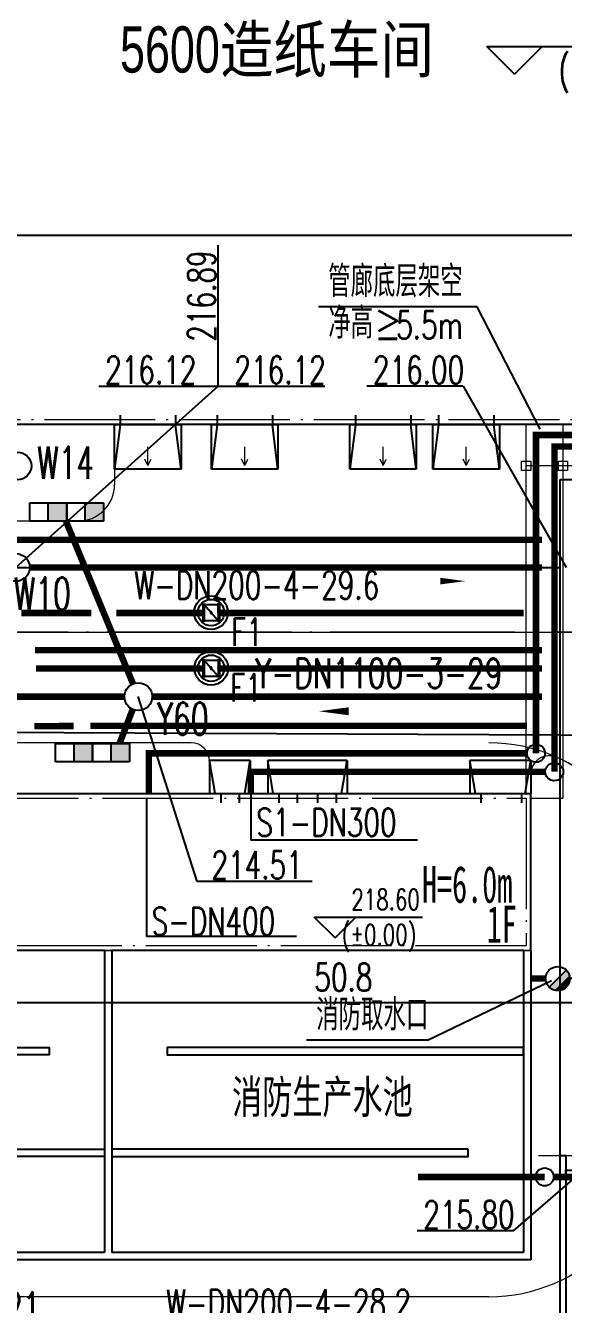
# Model space of a CAD drawing. Header units: metres. Extents: x 497246 to 997717, y 2998582 to 5998198.
# Drawn here: x 497654.3 to 497683.5, y 2999029.9 to 2999099.2 of the extents above; entities that cross this region are included whole.
import ezdxf
from ezdxf.enums import TextEntityAlignment as Align

# ---------------------------------------------------------------- set-up
doc = ezdxf.new("R2010")
doc.units = ezdxf.units.M
doc.header["$LTSCALE"] = 1000
for name, pattern in [('CONTINOUS', [0]), ('DASHED', [19.05, 12.7, -6.35]), ('DOTE', [2.42, 2, -0.2, 0.02, -0.2])]:
    doc.linetypes.add(name, pattern=pattern)
doc.layers.get('0').update_dxf_attribs({"linetype": 'CONTINUOUS'})
doc.layers.get('Defpoints').update_dxf_attribs({"linetype": 'CONTINUOUS'})
for name, color, linetype in [('BEAM', 4, 'DASHED'), ('COLU', 2, 'CONTINUOUS'), ('DIM', 3, 'CONTINUOUS'), ('DIM_LEAD', 3, 'CONTINUOUS'), ('HATCH', 254, 'CONTINUOUS'), ('PIPE-喷淋', 6, 'CONTINUOUS'), ('PIPE-污水', 2, 'CONTINUOUS'), ('PIPE-消防', 1, 'CONTINUOUS'), ('PIPE-给水', 3, 'CONTINUOUS'), ('PIPE-雨水', 4, 'CONTINUOUS'), ('PUB_TEXT', 7, 'CONTINUOUS'), ('TEXT_污水', 7, 'CONTINUOUS'), ('TEXT_雨水', 7, 'CONTINUOUS'), ('TWT_DIM', 3, 'CONTINUOUS'), ('TWT_雨水口', 4, 'CONTINUOUS'), ('VALVE_喷淋', 7, 'CONTINUOUS'), ('WELL_污水', 2, 'CONTINUOUS'), ('WELL_雨水', 4, 'CONTINUOUS'), ('建筑', 7, 'CONTINUOUS'), ('建筑门坡散水', 9, 'CONTINUOUS'), ('挡墙护坡', 5, 'CONTINUOUS'), ('文字', 255, 'CONTINUOUS'), ('污水标注', 211, 'CONTINUOUS'), ('污水沟', 30, 'CONTINUOUS'), ('雨水标注', 100, 'CONTINUOUS')]:
    doc.layers.add(name, color=color, linetype=linetype)
for name, color, linetype, lineweight in [('THIN', 3, 'CONTINUOUS', 20), ('常规模型', 2, 'CONTINUOUS', 18), ('桁架-管廊', 6, 'CONTINUOUS', 0), ('道路', 4, 'CONTINUOUS', 15), ('道路中线', 1, 'DOTE', 13)]:
    doc.layers.add(name, color=color, linetype=linetype, lineweight=lineweight)
doc.layers.add('建筑轴线', color=1, linetype='DOTE', lineweight=15, plot=False)
doc.styles.add('_HZTXT', font='txt.shx', dxfattribs={"width": 0.8, "bigfont": 'HZTXT.shx'})
doc.styles.add('_SIMPLEX', font='SimSun.ttf', dxfattribs={"width": 0.6})
doc.styles.add('_TCH_DIM', font='SIMPLEX', dxfattribs={"bigfont": 'GBCBIG'})
doc.styles.add('_TCH_DIM_T3', font='SIMPLEX', dxfattribs={"width": 0.705882, "bigfont": 'GBCBIG'})
doc.styles.add('_TWT_WELL', font='SIMPLEX', dxfattribs={"width": 0.8, "height": 3.5, "bigfont": 'HZTXT'})
doc.styles.add('HZTXT', font='txt', dxfattribs={"width": 0.7, "bigfont": 'HZTXT'})
doc.styles.get("Standard").update_dxf_attribs({"font": 'rs.shx', "bigfont": 'hztxt.shx'})
doc.styles.add('TG_LINETYPE', font='SIMPLEX', dxfattribs={"width": 0.8, "height": 3, "bigfont": 'HZTXT'})
doc.styles.add('亨利项目总图布置_2022_8_8_t3--03$0$亨利项目总图布置_2022_8_8_t3--02$0$CEC', font='ARIALN.TTF')
doc.linetypes.add('TG_J', pattern='A,2,-0.3,["J",TG_LINETYPE,S=0.1,R=0,X=-0.23,Y=-0.15],0', length=2.3)
doc.linetypes.add('TG_QS', pattern='A,3,-0.6,["QS",TG_LINETYPE,S=0.1,R=0,X=-0.52,Y=-0.15],0', length=3.6)
doc.linetypes.add('TG_S', pattern='A,2,-0.6,["S",TG_LINETYPE,S=0.1,R=0,X=-0.52,Y=-0.15],0', length=2.6)
doc.linetypes.add('TG_W', pattern='A,2,-0.3,["W",TG_LINETYPE,S=0.1,R=0,X=-0.23,Y=-0.15],0', length=2.3)
doc.linetypes.add('TG_X', pattern='A,3,-0.3,["X",TG_LINETYPE,S=0.1,R=0,X=-0.23,Y=-0.15],0', length=3.3)
doc.linetypes.add('TG_XP', pattern='A,3,-0.6,["XP",TG_LINETYPE,S=0.1,R=0,X=-0.6,Y=-0.2],0', length=3.6)
doc.linetypes.add('TG_Y', pattern='A,2,-0.3,["Y",TG_LINETYPE,S=0.1,R=0,X=-0.23,Y=-0.15],0', length=2.3)
doc.linetypes.add('TG_ZP', pattern='A,3,-0.6,["ZP",TG_LINETYPE,S=0.1,R=0,X=-0.6,Y=-0.2],0', length=3.6)
doc.dimstyles.new('_TWT_ARCH&&1', dxfattribs={"dimtxt": 1.4875, "dimasz": 0.5, "dimexe": 1.25, "dimexo": 1.5, "dimgap": 0.63125, "dimtad": 1, "dimdec": 1, "dimzin": 0, "dimdsep": 46, "dimtxsty": '_TCH_DIM_T3', "dimblk": 'ARCHTICK', "dimcen": 0.09, "dimclrt": 7, "dimazin": 2, "dimtfac": 1, "dimtdec": 1, "dimtix": 1, "dimtmove": 2, "dimatfit": 3, "dimfxl": 1, "dimtolj": 1, "dimtzin": 0, "dimarcsym": 0})

# ---------------------------------------------------------------- blocks, each defined once
blk = doc.blocks.new('格栅池')
at = {"layer": 'COLU'}
for p, q in [((5090028, -371838), (5090328, -371538)), ((5103228, -371838), (5102928, -371538)), ((5090328, -381738), (5090028, -381438)), ((5102928, -381738), (5103228, -381438))]:
    blk.add_line(p, q, dxfattribs=at)
for points in [[(5075231, -365438), (5075231, -365138), (5092228, -365138), (5092228, -365438)], [(5076310, -367438), (5076010, -367438), (5076010, -365438), (5076310, -365438)], [(5084610, -367438), (5084310, -367438), (5084310, -365438), (5084610, -365438)], [(5092228, -367438), (5091928, -367438), (5091928, -365438), (5092228, -365438)], [(5075231, -367738), (5075231, -367438), (5089728, -367438), (5089728, -367738)], [(5089728, -367438), (5090028, -367438), (5090028, -381738), (5089728, -381738)], [(5103528, -367438), (5103528, -367738), (5091228, -367738), (5091228, -367438)], [(5091928, -367738), (5092228, -367738), (5092228, -368088), (5091928, -368088)], [(5101228, -367738), (5101528, -367738), (5101528, -368088), (5101228, -368088)], [(5103228, -367738), (5103528, -367738), (5103528, -381738), (5103228, -381738)], [(5091928, -369088), (5092228, -369088), (5092228, -369988), (5091928, -369988)], [(5101228, -369088), (5101528, -369088), (5101528, -369988), (5101228, -369988)], [(5101228, -369388), (5101228, -369688), (5092228, -369688), (5092228, -369388)], [(5101928, -371238), (5101928, -371538), (5090028, -371538), (5090028, -371238)], [(5091928, -370988), (5092228, -370988), (5092228, -371238), (5091928, -371238)], [(5101228, -370988), (5101528, -370988), (5101528, -371238), (5101228, -371238)], [(5102928, -371538), (5102928, -371238), (5103228, -371238), (5103228, -371538)], [(5103228, -378338), (5103228, -378638), (5090028, -378638), (5090028, -378338)], [(5103528, -381738), (5103528, -382038), (5089728, -382038), (5089728, -381738)]]:
    blk.add_lwpolyline(points, close=True, dxfattribs=at)
at = {"layer": 'DIM'}
for p, q in [((5090028, -367738), (5091228, -367438)), ((5091228, -367738), (5090028, -367438)), ((5091928, -369088), (5092228, -368088)), ((5091928, -368088), (5092228, -369088)), ((5101228, -369088), (5101528, -368088)), ((5101228, -368088), (5101528, -369088)), ((5091928, -370988), (5092228, -369988)), ((5091928, -369988), (5092228, -370988)), ((5101228, -370988), (5101528, -369988)), ((5101228, -369988), (5101528, -370988)), ((5101928, -371538), (5102928, -371238)), ((5102928, -371538), (5101928, -371238))]:
    blk.add_line(p, q, dxfattribs=at)
for points in [[(5090028, -367438), (5091228, -367438), (5091228, -367738), (5090028, -367738)], [(5091928, -369088), (5092228, -369088), (5092228, -368088), (5091928, -368088)], [(5101228, -369088), (5101528, -369088), (5101528, -368088), (5101228, -368088)], [(5091928, -369988), (5092228, -369988), (5092228, -370988), (5091928, -370988)], [(5101228, -369988), (5101528, -369988), (5101528, -370988), (5101228, -370988)], [(5101928, -371238), (5102928, -371238), (5102928, -371538), (5101928, -371538)]]:
    blk.add_lwpolyline(points, close=True, dxfattribs=at)
at = {"layer": 'THIN'}
blk.add_lwpolyline([(5075231, -368916), (5075231, -366568), (5075011, -366498), (5075451, -366378), (5075231, -366308), (5075231, -364174)], dxfattribs=at)
blk = doc.blocks.new('污水池顶梁')
at = {"layer": 'BEAM', "linetype": 'CONTINOUS'}
for p, q in [((1166187, -13596), (1166187, -12496)), ((1166187, -13596), (1165087, -13596)), ((1164787, -16121), (1163587, -16121)), ((1163587, -16121), (1163587, -17121)), ((1157687, -17121), (1154587, -17121)), ((1164787, -17121), (1163587, -17121)), ((1157687, -17421), (1154587, -17421)), ((1165087, -17996), (1166637, -17996)), ((1166937, -17996), (1168587, -17996)), ((1165087, -19496), (1166637, -19496)), ((1166937, -19496), (1168587, -19496)), ((1165087, -20996), (1166637, -20996)), ((1166937, -20996), (1168587, -20996)), ((1157687, -22596), (1154587, -22596)), ((1165087, -22496), (1166637, -22496)), ((1166937, -22496), (1168587, -22496)), ((1157987, -23196), (1159187, -23196)), ((1159187, -23196), (1159187, -24196)), ((1157987, -24196), (1159187, -24196)), ((1162187, -24496), (1162187, -25696)), ((1162187, -24496), (1163387, -24496)), ((1163387, -24496), (1163387, -25696)), ((1167387, -25696), (1167387, -24596)), ((1167387, -24596), (1168587, -24596))]:
    blk.add_line(p, q, dxfattribs=at)
at = {"layer": 'BEAM'}
for p, q in [((1166387, -14396), (1166387, -12496)), ((1166187, -13796), (1165087, -13796)), ((1166187, -14396), (1166187, -13796)), ((1164787, -15821), (1157987, -15821)), ((1163387, -16121), (1157987, -16121)), ((1163387, -16121), (1163387, -17121)), ((1165087, -16071), (1166637, -16071)), ((1165087, -16321), (1166637, -16321)), ((1166937, -16071), (1168587, -16071)), ((1166937, -16321), (1168587, -16321)), ((1163387, -17121), (1157987, -17121)), ((1164787, -17421), (1157987, -17421)), ((1165087, -18246), (1166637, -18246)), ((1166937, -18246), (1168587, -18246)), ((1165087, -19246), (1166637, -19246)), ((1166937, -19246), (1168587, -19246)), ((1157987, -20096), (1164787, -20096)), ((1157987, -20396), (1164787, -20396)), ((1165087, -21246), (1166637, -21246)), ((1166937, -21246), (1168587, -21246)), ((1165087, -22246), (1166637, -22246)), ((1166937, -22246), (1168587, -22246)), ((1157687, -22896), (1154587, -22896)), ((1157987, -22896), (1164787, -22896)), ((1159387, -23196), (1159387, -24196)), ((1159387, -23196), (1164787, -23196)), ((1159387, -24196), (1164787, -24196)), ((1167187, -25696), (1167187, -23996)), ((1167387, -24396), (1167387, -23996)), ((1157987, -24496), (1161987, -24496)), ((1161987, -24496), (1161987, -25696)), ((1163587, -24496), (1163587, -25696)), ((1163587, -24496), (1164787, -24496)), ((1167387, -24396), (1168587, -24396))]:
    blk.add_line(p, q, dxfattribs=at)
at = {"layer": 'DIM', "color": 0}
for p, q in [((1162187, -25696), (1162331, -24658)), ((1162331, -24658), (1163387, -24496))]:
    blk.add_line(p, q, dxfattribs=at)
for points in [[(1163587, -16121), (1164787, -16121), (1164787, -17121), (1163587, -17121)], [(1162187, -24496), (1163387, -24496), (1163387, -25696), (1162187, -25696)], [(1161387, -25496), (1161587, -25496), (1161587, -25696), (1161387, -25696)]]:
    blk.add_lwpolyline(points, close=True, dxfattribs=at)
for points in [[(1163587, -17121), (1163748, -16256), (1164787, -16121)], [(1161387, -25496), (1161547, -25525), (1161587, -25696)]]:
    blk.add_lwpolyline(points, dxfattribs=at)
blk.add_circle((1160087, -25596), 100, dxfattribs=at)
at = {"layer": 'HATCH'}
blk.add_lwpolyline([(1157987, -23196), (1159187, -23196), (1159187, -24196), (1157987, -24196)], close=True, dxfattribs=at)
blk.add_lwpolyline([(1157987, -24196), (1158146, -23362), (1159187, -23196)], dxfattribs=at)
at = {"layer": 'HATCH', "const_width": 20}
blk.add_lwpolyline([(1162465, -25696), (1162465, -25396), (1163065, -25396), (1163065, -25696)], dxfattribs=at)
at = {"layer": 'THIN', "color": 0}
for p, q in [((1165087, -12596), (1165932, -12786)), ((1165932, -12786), (1166187, -13596)), ((1165687, -13996), (1165918, -14057)), ((1165918, -14057), (1165987, -14296)), ((1167587, -13996), (1167818, -14057)), ((1167818, -14057), (1167887, -14296)), ((1165087, -14696), (1166411, -14849)), ((1166411, -14849), (1166587, -15896)), ((1166587, -23696), (1166587, -14696)), ((1166987, -23696), (1166987, -14696)), ((1166587, -15896), (1165087, -15896)), ((1168587, -15896), (1166987, -15896)), ((1165087, -16496), (1166292, -16741)), ((1166587, -16496), (1165087, -16496)), ((1166987, -16496), (1168263, -16733)), ((1168587, -16496), (1166987, -16496)), ((1166292, -16741), (1166587, -17996)), ((1168263, -16733), (1168487, -17996)), ((1155009, -18324), (1157687, -17421)), ((1154587, -22546), (1155009, -18324)), ((1165087, -19496), (1166392, -19691)), ((1166392, -19691), (1166587, -20996)), ((1166987, -19496), (1168292, -19691)), ((1168292, -19691), (1168487, -20996)), ((1165087, -22496), (1166360, -22745)), ((1166360, -22745), (1166587, -23696)), ((1166987, -22496), (1168313, -22712)), ((1168313, -22712), (1168487, -23696)), ((1165687, -23996), (1165918, -24057)), ((1165918, -24057), (1165987, -24296)), ((1167587, -23996), (1167815, -24041)), ((1167815, -24041), (1167887, -24296)), ((1167387, -25696), (1167563, -24834)), ((1167563, -24834), (1168587, -24596))]:
    blk.add_line(p, q, dxfattribs=at)
for points in [[(1165987, -13996), (1165987, -14296), (1165687, -14296), (1165687, -13996)], [(1167887, -13996), (1167887, -14296), (1167587, -14296), (1167587, -13996)], [(1165987, -23996), (1165987, -24296), (1165687, -24296), (1165687, -23996)], [(1167887, -23996), (1167887, -24296), (1167587, -24296), (1167587, -23996)]]:
    blk.add_lwpolyline(points, close=True, dxfattribs=at)
blk = doc.blocks.new('567FGHNVB423')
at = {"layer": 'BEAM'}
for p, q in [((851369, -164141), (851369, -164691)), ((851569, -164141), (851569, -164941)), ((850719, -164741), (851319, -164741)), ((850719, -164941), (851519, -164941))]:
    blk.add_line(p, q, dxfattribs=at)
at = {"layer": 'DIM'}
for p, q in [((851819, -164141), (851819, -164941)), ((853819, -164141), (852069, -164141)), ((852069, -164141), (852069, -164941)), ((852319, -164141), (852319, -164941)), ((852569, -164141), (852569, -164941)), ((852819, -164141), (852819, -164941)), ((853069, -164141), (853069, -164941)), ((853319, -164141), (853319, -164941)), ((853569, -164141), (853569, -164941)), ((853819, -164941), (853819, -164141)), ((853819, -164141), (853819, -164941)), ((850719, -167941), (850719, -164941)), ((851519, -165191), (850719, -165191)), ((851519, -165441), (850719, -165441)), ((851519, -164941), (851519, -167941)), ((851519, -164941), (853819, -164941)), ((851519, -165691), (850719, -165691)), ((851519, -165941), (850719, -165941)), ((851519, -166191), (850719, -166191)), ((851519, -166441), (850719, -166441)), ((851519, -166691), (850719, -166691)), ((851519, -166941), (850719, -166941)), ((851519, -167191), (850719, -167191)), ((851519, -167441), (850719, -167441)), ((851519, -167691), (850719, -167691)), ((851519, -167941), (850719, -167941))]:
    blk.add_line(p, q, dxfattribs=at)
for points in [[(859719, -167766), (860919, -167766), (860919, -168766), (859719, -168766)], [(854119, -174841), (855319, -174841), (855319, -175841), (854119, -175841)], [(858319, -176141), (859519, -176141), (859519, -177341), (858319, -177341)]]:
    blk.add_lwpolyline(points, close=True, dxfattribs=at)
at = {"layer": 'HATCH', "color": 5, "rotation": 270}
blk.add_blockref('格栅池', (1232457, 4925887), dxfattribs=at)
at = {"layer": 'THIN', "linetype": 'CONTINOUS'}
blk.add_blockref('污水池顶梁', (-303868, -151645), dxfattribs=at)
blk = doc.blocks.new('$VALVE$00000316')
for p, q in [((-125, 72), (125, -72)), ((-125, 72), (-125, -72)), ((-125, 72), (125, 72)), ((125, 72), (125, -72)), ((-125, -72), (125, -72))]:
    blk.add_line(p, q)
at = {"const_width": 21.1}
blk.add_lwpolyline([(-11, 0, 1), (11, 0, 1)], format="xyb", close=True, dxfattribs=at)
for p in [(-125, 0), (125, 0)]:
    blk.add_point(p)
at = {"color": 7, "flags": 9}
for tag in ['XSIZE', 'YSIZE']:
    blk.add_attdef(tag, (0, 0), '', height=0.5, dxfattribs=at)
blk = doc.blocks.new('入门坡道 - 入门坡道-4732891-0_000平面图_118')
at = {"layer": '常规模型', "lineweight": 18}
for p, q in [((-1847, -2269), (-1847, 131)), ((-1847, 131), (-1547, 131)), ((-1547, 131), (-1847, -2269)), ((-1547, 131), (1453, 131)), ((1453, 131), (1753, 131)), ((1753, -2269), (1453, 131)), ((1753, 131), (1753, -2269)), ((1753, -2269), (-1847, -2269))]:
    blk.add_line(p, q, dxfattribs=at)
blk = doc.blocks.new('入门坡道 - 入门坡道 - 200-3_118')
at = {"layer": '常规模型'}
for q in [(-47, -1069), (-214, -1741), (127, -1728)]:
    blk.add_line((-47, -2069), q, dxfattribs=at)
blk.add_blockref('入门坡道 - 入门坡道-4732891-0_000平面图_118', (0, 0), dxfattribs=at)
blk = doc.blocks.new('清水池zzzz')
at = {"linetype": 'Continuous'}
for p, q in [((128773, 39274), (128773, 22524)), ((129173, 39274), (129173, 22924)), ((151473, 39274), (129173, 39274)), ((151473, 39274), (151473, 22924)), ((151873, 39274), (151873, 22924)), ((174173, 39274), (151873, 39274)), ((174173, 39274), (174173, 22924)), ((174573, 39274), (174573, 22524)), ((123273, 22524), (123273, 37124)), ((123273, 37124), (128573, 37124)), ((123573, 36824), (128273, 36824)), ((123573, 29774), (123573, 36824)), ((128273, 36824), (128273, 29774)), ((128573, 37124), (128573, 22524)), ((128273, 29774), (123573, 29774)), ((123573, 29474), (128273, 29474)), ((123573, 22824), (123573, 29474)), ((128273, 29474), (128273, 22824)), ((151473, 22924), (129173, 22924)), ((174173, 22924), (151873, 22924)), ((128573, 22524), (123273, 22524)), ((128273, 22824), (123573, 22824)), ((174573, 22524), (128773, 22524))]:
    blk.add_line(p, q, dxfattribs=at)
for points in [[(129173, 34024), (148473, 34024), (148473, 33624), (129173, 33624)], [(174173, 34024), (154873, 34024), (154873, 33624), (174173, 33624)], [(132173, 28524), (151473, 28524), (151473, 28124), (132173, 28124)], [(171173, 28524), (151873, 28524), (151873, 28124), (171173, 28124)]]:
    blk.add_lwpolyline(points, close=True, dxfattribs=at)
blk = doc.blocks.new('_ArchTick')
at = {"color": 0, "linetype": 'ByBlock', "const_width": 0.4}
blk.add_lwpolyline([(-0.5, -0.5), (0.5, 0.5)], dxfattribs=at)
blk = doc.blocks.new('*D461')
at = {"layer": 'Defpoints', "color": 0, "transparency": 16777216}
for p in [(497646.145, 2999060.198), (497696.915, 2999060.198), (497696.915, 2999046.262)]:
    blk.add_point(p, dxfattribs=at)
at = {"layer": 'TWT_DIM', "color": 0, "lineweight": -2, "transparency": 16777216}
for p, q in [((497646.145, 2999058.698), (497646.145, 2999045.012)), ((497696.915, 2999058.698), (497696.915, 2999045.012)), ((497646.145, 2999046.262), (497696.915, 2999046.262))]:
    blk.add_line(p, q, dxfattribs=at)
at = {"layer": 'TWT_DIM', "color": 0, "lineweight": -2, "transparency": 16777216, "xscale": 0.5, "yscale": 0.5, "zscale": 0.5, "rotation": 180}
blk.add_blockref('_ArchTick', (497646.145, 2999046.262), dxfattribs=at)
at = {"layer": 'TWT_DIM', "color": 0, "lineweight": -2, "transparency": 16777216, "xscale": 0.5, "yscale": 0.5, "zscale": 0.5}
blk.add_blockref('_ArchTick', (497696.915, 2999046.262), dxfattribs=at)
at = {"layer": 'TWT_DIM', "color": 7, "transparency": 16777216, "insert": (497671.53, 2999047.637), "char_height": 1.4875, "attachment_point": 5, "style": '_TCH_DIM_T3'}
blk.add_mtext('\\A1;50.8', dxfattribs=at)
blk = doc.blocks.new('$TwtSys$00000187')
blk.add_circle((0, 0), 0.5)
blk = doc.blocks.new('$TwtSys$00000425')
for p, q in [((-1000, -250), (-1000, 250)), ((-1000, 250), (0, 250)), ((-500, -250), (-500, 250)), ((0, 250), (1000, 250)), ((0, 250), (0, -250)), ((0, -250), (0, 250)), ((500, -250), (500, 250)), ((1000, 250), (1000, -250)), ((0, -250), (-1000, -250)), ((1000, -250), (0, -250))]:
    blk.add_line(p, q)
for points in [[(-500, 250), (0, 250), (-500, -250), (0, -250)], [(500, 250), (1000, 250), (500, -250), (1000, -250)]]:
    blk.add_solid(points)
blk = doc.blocks.new('$TwtSys$00000385')
for p, q in [((0, 331), (-130, 331)), ((0, 331), (0, 131)), ((0, 331), (130, 331)), ((92, 92), (-92, -92))]:
    blk.add_line(p, q)
for start, end in [(135, 315), (315, 135)]:
    blk.add_arc((0, 0), 131, start, end)
at = {"color": 0}
for points in [[(-34, 127), (-127, 34), (34, 127), (-127, -34)], [(-93, 93), (-93, 93), (-34, 127), (-127, 34)], [(34, 127), (-127, -34), (93, 93), (-93, -93)]]:
    blk.add_solid(points, dxfattribs=at)

msp = doc.modelspace()

# ---------------------------------------------------------------- hatches: boundary and pattern name
at = {"layer": 'PIPE-给水', "linetype": 'TG_S'}
for color, points in [(111, [(497681.969, 2999077.009), (497681.794, 2999077.009), (497681.794, 2999077.184)]), (111, [(497681.969, 2999077.009), (497681.969, 2999077.184), (497681.794, 2999077.184)]), (70, [(497682.969, 2999076.379), (497682.794, 2999076.379), (497682.794, 2999076.554)]), (70, [(497682.969, 2999076.379), (497682.969, 2999076.554), (497682.794, 2999076.554)]), (111, [(497660.984, 2999059.768), (497660.984, 2999059.943), (497660.809, 2999059.943)]), (111, [(497660.984, 2999059.768), (497660.809, 2999059.768), (497660.809, 2999059.943)]), (70, [(497666.521, 2999058.768), (497666.346, 2999058.768), (497666.346, 2999058.943)]), (70, [(497666.521, 2999058.768), (497666.521, 2999058.943), (497666.346, 2999058.943)])]:
    msp.add_hatch(color=color, dxfattribs=at).paths.add_polyline_path(points)
at = {"layer": '挡墙护坡', "linetype": 'Continuous'}
h = msp.add_hatch(dxfattribs=at)
h.set_pattern_fill('ANSI33', color=256, style=0)
h.set_pattern_definition([(45, (-861.717, 0), (-2.2450640303, 2.2450640303), []), (45, (-859.472, 0), (-2.2450640303, 2.2450640303), [1.5875, -0.79375])])
edge = h.paths.add_edge_path()
edge.add_line((497928.516, 2998901.333), (497928.516, 2998904.333))
edge.add_line((497928.516, 2998904.333), (497677.906, 2998904.333))
edge.add_line((497677.906, 2998904.333), (497652.906, 2998907.833))
edge.add_line((497652.906, 2998907.833), (497585.758, 2998907.833))
edge.add_line((497585.758, 2998907.833), (497584.114, 2998907.908))
edge.add_line((497584.114, 2998907.908), (497583.086, 2998908.033))
edge.add_arc((497585.689, 2998924.833), 17, 179.99144, 261.19191, ccw=False)
edge.add_line((497568.689, 2998924.835), (497568.608, 2998970.517))
edge.add_line((497568.608, 2998970.517), (497565.063, 2998995.51))
edge.add_line((497565.063, 2998995.51), (497564.955, 2999056.413))
edge.add_line((497564.955, 2999056.413), (497561.955, 2999056.408))
edge.add_line((497561.955, 2999056.408), (497562.064, 2998995.296))
edge.add_line((497562.064, 2998995.296), (497565.608, 2998970.302))
edge.add_line((497565.608, 2998970.302), (497565.689, 2998924.833))
edge.add_arc((497585.689, 2998924.833), 20, 180.00007, 261.33693)
edge.add_line((497582.677, 2998905.061), (497583.864, 2998904.916))
edge.add_line((497583.864, 2998904.916), (497585.689, 2998904.833))
edge.add_line((497585.689, 2998904.833), (497652.697, 2998904.833))
edge.add_line((497652.697, 2998904.833), (497677.697, 2998901.333))
edge.add_line((497677.697, 2998901.333), (497928.516, 2998901.333))

# ---------------------------------------------------------------- linework, layer by layer
at = {"layer": 'DIM_LEAD'}
for p, q in [((497678.787, 2999083.958), (497670.184, 2999083.958)), ((497682.188, 2999077.331), (497678.787, 2999083.958)), ((497676.091, 2999044.23), (497682.816, 2999047.457)), ((497676.091, 2999044.23), (497669.534, 2999044.23))]:
    msp.add_line(p, q, dxfattribs=at)
at = {"layer": 'PIPE-喷淋', "color": 0, "linetype": 'TG_ZP', "ltscale": 0.003, "const_width": 0.35}
for points in [[(497654.084, 2999067.365), (497657.875, 2999067.365)], [(497659.225, 2999067.365), (497663.914, 2999067.365)], [(497664.814, 2999067.365), (497681.294, 2999067.365)]]:
    msp.add_lwpolyline(points, dxfattribs=at)
at = {"layer": 'PIPE-污水', "color": 0, "linetype": 'TG_W', "ltscale": 0.005, "const_width": 0.35}
msp.add_lwpolyline([(497654.536, 2999069.833), (497682.294, 2999069.833)], dxfattribs=at)
at = {"layer": 'PIPE-污水', "color": 201, "linetype": 'TG_W', "ltscale": 500}
msp.add_lwpolyline([(497674.396, 2999069.098, 0, 0, 0), (497678.131, 2999069.092, 0, 0.36, 0), (497676.781, 2999069.094, 0, 0, 0)], format="xyseb", dxfattribs=at)
at = {"layer": 'PIPE-消防', "color": 191, "linetype": 'TG_XP', "ltscale": 0.003, "const_width": 0.35}
for points in [[(497654.821, 2999065.357), (497682.294, 2999065.357)], [(497654.877, 2999064.357), (497663.919, 2999064.357)], [(497664.82, 2999064.357), (497682.294, 2999064.357)]]:
    msp.add_lwpolyline(points, dxfattribs=at)
at = {"layer": 'PIPE-消防', "linetype": 'TG_X', "ltscale": 0.004, "const_width": 0.35}
for points in [[(497654.786, 2999061.236), (497656.917, 2999061.246)], [(497657.817, 2999061.25), (497681.488, 2999061.25)]]:
    msp.add_lwpolyline(points, dxfattribs=at)
at = {"layer": 'PIPE-消防', "linetype": 'TG_X', "ltscale": 0.0025, "const_width": 0.35}
msp.add_lwpolyline([(497681.684, 2999047.567), (497682.492, 2999047.567)], dxfattribs=at)
at = {"layer": 'PIPE-给水', "color": 70, "linetype": 'TG_S', "ltscale": 5}
for p, q in [((497660.871, 2999057.333), (497660.871, 2999049.85)), ((497666.521, 2999057.583), (497666.521, 2999055.054))]:
    msp.add_line(p, q, dxfattribs=at)
at = {"layer": 'PIPE-给水', "color": 70, "linetype": 'Continuous', "ltscale": 5}
for p, q in [((497675.55, 2999055.054), (497666.521, 2999055.054)), ((497668.994, 2999049.85), (497660.871, 2999049.85))]:
    msp.add_line(p, q, dxfattribs=at)
at = {"layer": 'PIPE-给水', "color": 111, "linetype": 'TG_S', "ltscale": 0.004, "const_width": 0.35}
for points in [[(497681.969, 2999071.333), (497681.969, 2999077.009)], [(497681.969, 2999059.768), (497681.969, 2999071.333)], [(497660.984, 2999059.768), (497681.466, 2999059.768)], [(497660.984, 2999057.583), (497660.984, 2999059.768)]]:
    msp.add_lwpolyline(points, dxfattribs=at)
at = {"layer": 'PIPE-给水', "color": 111, "linetype": 'TG_S', "ltscale": 0.003, "const_width": 0.35}
msp.add_lwpolyline([(497681.969, 2999077.009), (497786.596, 2999077.009)], dxfattribs=at)
at = {"layer": 'PIPE-给水', "color": 70, "linetype": 'TG_S', "ltscale": 0.0025, "const_width": 0.35}
for points in [[(497682.969, 2999058.768), (497682.969, 2999076.379)], [(497666.521, 2999057.583), (497666.521, 2999058.768)], [(497666.521, 2999058.768), (497682.454, 2999058.768)]]:
    msp.add_lwpolyline(points, dxfattribs=at)
at = {"layer": 'PIPE-给水', "color": 70, "linetype": 'TG_S', "ltscale": 0.003, "const_width": 0.35}
msp.add_lwpolyline([(497682.969, 2999076.379), (497786.18, 2999076.379)], dxfattribs=at)
at = {"layer": 'PIPE-给水', "color": 80, "linetype": 'TG_J', "ltscale": 0.004, "const_width": 0.35}
for points in [[(497626.084, 2999071.333), (497681.969, 2999071.333)], [(497681.969, 2999071.333), (497682.294, 2999071.333)]]:
    msp.add_lwpolyline(points, dxfattribs=at)
at = {"layer": 'PIPE-给水', "color": 113, "linetype": 'TG_QS', "ltscale": 0.0025, "const_width": 0.35}
for points in [[(497675.579, 2999036.821), (497682.439, 2999036.821)], [(497682.941, 2999036.821), (497686.915, 2999036.821)]]:
    msp.add_lwpolyline(points, dxfattribs=at)
at = {"layer": 'PIPE-给水', "color": 111, "linetype": 'TG_S', "ltscale": 5}
msp.add_circle((497681.969, 2999059.768), 0.486, dxfattribs=at)
at = {"layer": 'PIPE-给水', "color": 70, "linetype": 'TG_S', "ltscale": 5}
msp.add_circle((497682.956, 2999058.768), 0.486, dxfattribs=at)
at = {"layer": 'PIPE-给水', "color": 113, "linetype": 'TG_QS', "ltscale": 0.5}
msp.add_circle((497682.439, 2999036.821), 0.486, dxfattribs=at)
at = {"layer": 'PIPE-雨水', "color": 0, "linetype": 'TG_Y', "ltscale": 0.004, "const_width": 0.35}
msp.add_lwpolyline([(497660.131, 2999063.531), (497656.501, 2999072.333)], dxfattribs=at)
at = {"layer": 'PIPE-雨水', "color": 0, "linetype": 'TG_Y', "ltscale": 0.005, "const_width": 0.35}
for points in [[(497635.167, 2999062.837), (497659.667, 2999062.837)], [(497661.167, 2999062.837), (497682.294, 2999062.837)]]:
    msp.add_lwpolyline(points, dxfattribs=at)
at = {"layer": 'PIPE-雨水', "color": 0, "linetype": 'TG_W', "ltscale": 2.5, "const_width": 0.35}
msp.add_lwpolyline([(497659.417, 2999060.337), (497660.118, 2999062.15)], dxfattribs=at)
at = {"layer": 'PIPE-雨水', "color": 70, "linetype": 'ByBlock'}
msp.add_lwpolyline([(497674.68, 2999062.038, 0, 0, 0), (497670.198, 2999062.045, 0, 0.432, 0), (497671.818, 2999062.043, 0, 0, 0)], format="xyseb", dxfattribs=at)
at = {"layer": 'VALVE_喷淋', "linetype": 'Continuous'}
for p, q in [((497663.912, 2999067.889), (497663.915, 2999066.889)), ((497663.987, 2999067.889), (497663.99, 2999066.889)), ((497664.737, 2999067.892), (497664.74, 2999066.892)), ((497664.812, 2999067.892), (497664.815, 2999066.892)), ((497663.918, 2999064.874), (497663.921, 2999063.874)), ((497663.993, 2999064.875), (497663.996, 2999063.875)), ((497664.743, 2999064.877), (497664.746, 2999063.877)), ((497664.818, 2999064.877), (497664.821, 2999063.877))]:
    msp.add_line(p, q, dxfattribs=at)
for centre, radius in [((497664.364, 2999067.39), 0.913), ((497664.364, 2999067.39), 0.913), ((497664.364, 2999067.39), 0.713), ((497664.364, 2999067.39), 0.713), ((497664.369, 2999064.376), 0.913), ((497664.369, 2999064.376), 0.913), ((497664.369, 2999064.376), 0.713), ((497664.369, 2999064.376), 0.713)]:
    msp.add_circle(centre, radius, dxfattribs=at)
at = {"layer": 'WELL_雨水', "color": 6, "ltscale": 10, "flags": 128}
for points in [[(497564.27, 2999061.335), (497986.415, 2999059.337), (497986.934, 2999059.337), (497982.038, 2999129.004), (497976.444, 2999158.685), (497973.518, 2999200.333), (497969.863, 2999252.333), (497576.621, 2999252.333), (497562.006, 2999236.645), (497563.368, 2999213.333), (497564.27, 2999197.881), (497564.27, 2999061.335)], [(497612.034, 2999206.033), (497567.27, 2999206.033), (497567.27, 2999069.833), (497683.286, 2999069.833)]]:
    msp.add_lwpolyline(points, dxfattribs=at)
at = {"layer": '建筑'}
msp.add_line((497572.184, 2999087.833), (497785.684, 2999087.833), dxfattribs=at)
at = {"layer": '建筑', "linetype": 'Continuous', "const_width": 0.1}
for points in [[(497785.684, 2999077.583), (497572.184, 2999077.583), (497572.184, 2999113.583), (497785.684, 2999113.583)], [(497629.034, 2999057.583), (497681.684, 2999057.583), (497681.684, 2999049.083), (497629.034, 2999049.083)]]:
    msp.add_lwpolyline(points, close=True, dxfattribs=at)
at = {"layer": '建筑轴线', "ltscale": 0.003}
for points in [[(497572.434, 2999113.333), (497785.434, 2999113.333), (497785.434, 2999077.833), (497572.434, 2999077.833)], [(497629.284, 2999057.333), (497681.434, 2999057.333), (497681.434, 2999049.333), (497629.284, 2999049.333)]]:
    msp.add_lwpolyline(points, close=True, dxfattribs=at)
at = {"layer": '建筑门坡散水', "linetype": 'Continuous'}
for p, q in [((497659.134, 2999075.163), (497659.134, 2999077.563)), ((497659.434, 2999077.563), (497659.134, 2999075.163)), ((497659.434, 2999078.083), (497659.434, 2999077.583)), ((497662.434, 2999078.083), (497662.434, 2999077.583)), ((497662.734, 2999075.163), (497662.434, 2999077.563)), ((497662.734, 2999077.563), (497662.734, 2999075.163)), ((497664.384, 2999075.163), (497664.384, 2999077.563)), ((497664.684, 2999077.563), (497664.384, 2999075.163)), ((497664.684, 2999078.083), (497664.684, 2999077.583)), ((497667.684, 2999078.083), (497667.684, 2999077.583)), ((497667.984, 2999075.163), (497667.684, 2999077.563)), ((497667.984, 2999077.563), (497667.984, 2999075.163)), ((497671.884, 2999075.163), (497671.884, 2999077.563)), ((497672.184, 2999077.563), (497671.884, 2999075.163)), ((497672.184, 2999078.083), (497672.184, 2999077.583)), ((497675.184, 2999078.083), (497675.184, 2999077.583)), ((497675.484, 2999075.163), (497675.184, 2999077.563)), ((497675.484, 2999077.563), (497675.484, 2999075.163)), ((497676.384, 2999075.163), (497676.384, 2999077.563)), ((497676.684, 2999077.563), (497676.384, 2999075.163)), ((497676.684, 2999078.083), (497676.684, 2999077.583)), ((497679.684, 2999078.083), (497679.684, 2999077.583)), ((497679.984, 2999075.163), (497679.684, 2999077.563)), ((497679.984, 2999077.563), (497679.984, 2999075.163)), ((497662.734, 2999075.163), (497659.134, 2999075.163)), ((497667.984, 2999075.163), (497664.384, 2999075.163)), ((497675.484, 2999075.163), (497671.884, 2999075.163)), ((497679.984, 2999075.163), (497676.384, 2999075.163)), ((497666.484, 2999059.383), (497664.284, 2999059.383)), ((497664.284, 2999059.383), (497664.284, 2999057.583)), ((497664.584, 2999057.583), (497664.284, 2999059.383)), ((497666.184, 2999057.583), (497666.484, 2999059.383)), ((497666.484, 2999059.383), (497666.484, 2999057.583)), ((497671.734, 2999059.383), (497667.434, 2999059.383)), ((497667.434, 2999059.383), (497667.434, 2999057.583)), ((497667.734, 2999057.583), (497667.434, 2999059.383)), ((497671.434, 2999057.583), (497671.734, 2999059.383)), ((497671.734, 2999059.383), (497671.734, 2999057.583)), ((497681.684, 2999059.383), (497678.384, 2999059.383)), ((497678.384, 2999059.383), (497678.384, 2999057.583)), ((497678.684, 2999057.583), (497678.384, 2999059.383)), ((497681.384, 2999057.583), (497681.684, 2999059.383)), ((497681.684, 2999059.383), (497681.684, 2999057.583)), ((497664.884, 2999057.583), (497664.884, 2999057.083)), ((497665.884, 2999057.583), (497665.884, 2999057.083)), ((497668.034, 2999057.583), (497668.034, 2999057.083)), ((497669.034, 2999057.583), (497669.034, 2999057.083)), ((497670.134, 2999057.583), (497670.134, 2999057.083)), ((497671.134, 2999057.583), (497671.134, 2999057.083)), ((497678.984, 2999057.583), (497678.984, 2999057.083)), ((497681.184, 2999057.583), (497681.184, 2999057.083))]:
    msp.add_line(p, q, dxfattribs=at)
msp.add_lwpolyline([(497669.034, 2999057.278), (497669.035, 2999057.278)], dxfattribs=at)
at = {"layer": '文字', "color": 0}
for p, q in [((497680.804, 2999096.547), (497679.304, 2999098.047)), ((497679.304, 2999098.047), (497689.032, 2999098.047)), ((497680.804, 2999096.547), (497682.304, 2999098.047)), ((497671.082, 2999049.767), (497669.957, 2999050.892)), ((497669.957, 2999050.892), (497675.825, 2999050.892)), ((497671.082, 2999049.767), (497672.207, 2999050.892))]:
    msp.add_line(p, q, dxfattribs=at)
at = {"layer": '桁架-管廊', "linetype": 'ByBlock', "ltscale": 0.2}
for p, q in [((497681.434, 2999057.583), (497681.434, 2999077.563)), ((497683.434, 2999057.333), (497683.434, 2999077.563)), ((497789.434, 2999075.333), (497681.434, 2999075.333)), ((497681.684, 2999057.333), (497683.434, 2999057.333))]:
    msp.add_line(p, q, dxfattribs=at)
for points in [[(497681.184, 2999075.583), (497681.684, 2999075.583), (497681.684, 2999075.083), (497681.184, 2999075.083)], [(497683.184, 2999075.583), (497683.684, 2999075.583), (497683.684, 2999075.083), (497683.184, 2999075.083)]]:
    msp.add_lwpolyline(points, close=True, dxfattribs=at)
at = {"layer": '污水标注', "color": 201, "linetype": 'Continuous', "ltscale": 500}
for p, q in [((497664.732, 2999087.288), (497664.732, 2999079.639)), ((497664.732, 2999079.639), (497653.786, 2999069.833)), ((497664.732, 2999079.639), (497658.287, 2999079.639)), ((497670.519, 2999079.639), (497664.732, 2999079.639)), ((497678.025, 2999079.646), (497672.801, 2999079.646)), ((497678.025, 2999079.646), (497683.602, 2999069.831))]:
    msp.add_line(p, q, dxfattribs=at)
at = {"layer": '污水沟', "color": 30}
for p, q in [((497683.286, 2999037.805), (497683.286, 2999074.588)), ((497683.286, 2999074.588), (497786.85, 2999074.588))]:
    msp.add_line(p, q, dxfattribs=at)
at = {"layer": '污水沟', "color": 70}
for q in [(497684.505, 2999037.157), (497675.53, 2999033.894)]:
    msp.add_line((497680.754, 2999033.894), q, dxfattribs=at)
at = {"layer": '道路', "linetype": 'ByBlock', "lineweight": 0, "ltscale": 0.2}
for p, q in [((497659.134, 2999077.583), (497659.134, 2999074.333)), ((497657.134, 2999072.333), (497635.334, 2999072.333)), ((497663.284, 2999060.333), (497641.834, 2999060.333)), ((497664.284, 2999059.333), (497664.284, 2999057.583)), ((497681.684, 2999058.634), (497681.684, 2999057.583)), ((497679.415, 2999030.333), (497622.084, 2999030.333))]:
    msp.add_line(p, q, dxfattribs=at)
for centre, radius, start, end in [((497657.134, 2999074.333), 2, 270, 0), ((497663.284, 2999059.333), 1, 0, 90), ((497679.415, 2999051.333), 9, 360, 90), ((497682.684, 2999058.634), 1, 65.87876, 180), ((497679.415, 2999051.333), 9, 0, 65.87876)]:
    msp.add_arc(centre, radius, start, end, dxfattribs=at)
at = {"layer": '道路', "linetype": 'ByBlock', "ltscale": 0.2}
msp.add_arc((497679.415, 2999039.333), 9, 270, 0, dxfattribs=at)
at = {"layer": '道路中线', "ltscale": 0.005}
msp.add_line((497813.915, 2999066.333), (497541.937, 2999066.333), dxfattribs=at)
at = {"layer": '道路中线', "ltscale": 5}
msp.add_line((497623.822, 2999066.333), (497804.934, 2999066.333), dxfattribs=at)
at = {"layer": '雨水标注', "color": 70}
for p, q in [((497663.608, 2999052.825), (497660.417, 2999062.837)), ((497669.844, 2999052.825), (497663.608, 2999052.825))]:
    msp.add_line(p, q, dxfattribs=at)

# ---------------------------------------------------------------- block references
at = {"xscale": 0.001, "yscale": 0.001, "zscale": 0.001}
msp.add_blockref('清水池zzzz', (497507.112, 2999009.809), dxfattribs=at)
at = {"layer": 'Defpoints', "color": 6, "xscale": 0.001, "yscale": 0.001, "zscale": 0.001}
msp.add_blockref('567FGHNVB423', (496818.566, 2999187.318), dxfattribs=at)
at = {"layer": 'PIPE-消防', "linetype": 'TG_X', "xscale": 0.005, "yscale": -0.005, "zscale": 0.005, "rotation": 90.00000000000001}
msp.add_blockref('$TwtSys$00000385', (497683.146, 2999047.567), dxfattribs=at)
at = {"layer": 'TWT_雨水口', "xscale": 0.002, "yscale": 0.002, "zscale": 0.002}
for p in [(497656.541, 2999072.841), (497657.94, 2999059.797)]:
    msp.add_blockref('$TwtSys$00000425', p, dxfattribs=at)
at = {"layer": 'VALVE_喷淋', "linetype": 'Continuous', "yscale": 0.006}
for p, xscale, zscale, rotation in [((497664.364, 2999067.39), 0.00300418119039787, 0.00300418119039787, 0.1921711441115849), ((497664.369, 2999064.376), 0.003004181190397867, 0.003004181190397867, 0.1921711401537556)]:
    msp.add_blockref('$VALVE$00000316', p, dxfattribs=dict(at, xscale=xscale, zscale=zscale, rotation=rotation))
at = {"layer": 'WELL_污水', "xscale": 1.5, "yscale": 1.5, "zscale": 1.5}
for p in [(497653.874, 2999075.333), (497653.786, 2999069.833)]:
    msp.add_blockref('$TwtSys$00000187', p, dxfattribs=at)
at = {"layer": 'WELL_雨水', "xscale": 1.5, "yscale": 1.5, "zscale": 1.5}
msp.add_blockref('$TwtSys$00000187', (497660.417, 2999062.837), dxfattribs=at)
at = {"layer": '常规模型', "xscale": 0.001, "yscale": 0.001, "zscale": 0.001}
for p in [(497660.981, 2999077.432), (497666.231, 2999077.432), (497673.731, 2999077.432), (497678.231, 2999077.432)]:
    msp.add_blockref('入门坡道 - 入门坡道 - 200-3_118', p, dxfattribs=at)

# ---------------------------------------------------------------- texts
at = {"layer": 'PIPE-消防', "color": 140, "linetype": 'TG_X', "ltscale": 700, "style": 'HZTXT', "width": 0.7}
for p in [(497665.453, 2999065.585), (497665.4, 2999062.572)]:
    msp.add_text('F1', height=1.5, dxfattribs=at).set_placement(p)
at = {"layer": 'PIPE-给水', "color": 70, "linetype": 'TG_S', "ltscale": 5, "style": 'HZTXT', "width": 0.7}
for s, p in [('S1-DN300', (497670.613, 2999056.021)), ('S-DN400', (497664.489, 2999050.673))]:
    msp.add_text(s, height=1.5, dxfattribs=at).set_placement(p, align=Align.MIDDLE)
at = {"layer": 'PIPE-雨水', "color": 70, "style": 'HZTXT', "width": 0.7}
msp.add_text('Y-DN1100-3-29', height=1.6, dxfattribs=at).set_placement((497673.455, 2999064.103, 20.881), align=Align.MIDDLE)
at = {"layer": 'PUB_TEXT', "style": '_TCH_DIM'}
for s, p in [('管廊底层架空', (497670.709, 2999084.483)), ('净高≥', (497670.709, 2999082.224)), ('消防取水口', (497670.059, 2999044.755))]:
    msp.add_text(s, height=1.6879, dxfattribs=at).set_placement(p)
at = {"layer": 'PUB_TEXT', "style": '_TCH_DIM', "width": 0.705882}
msp.add_text('5.5m', height=1.4875, dxfattribs=at).set_placement((497674.395, 2999082.224))
at = {"layer": 'TEXT_污水', "style": '_TWT_WELL', "width": 0.64}
for s, p in [('W14', (497654.95, 2999074.634)), ('W10', (497653.687, 2999067.541)), ('W21', (497652.043, 2999028.824))]:
    msp.add_text(s, height=1.75, dxfattribs=at).set_placement(p)
at = {"layer": 'TEXT_雨水', "style": '_TWT_WELL', "width": 0.64}
msp.add_text('Y60', height=1.75, dxfattribs=at).set_placement((497661.443, 2999060.763))
at = {"layer": '文字', "color": 7, "style": '亨利项目总图布置_2022_8_8_t3--03$0$亨利项目总图布置_2022_8_8_t3--02$0$CEC', "width": 0.85}
msp.add_text('5600造纸车间', height=2.5, dxfattribs=at).set_placement((497659.426, 2999096.639, 74.715))
at = {"layer": '文字', "color": 0, "style": '_TCH_DIM', "width": 0.705882}
for s, height, p in [('(%%P0.00)', 1.4875, (497683.182, 2999096.034)), ('218.60', 1.1156, (497671.962, 2999051.286)), ('(%%P0.00)', 1.1156, (497671.437, 2999049.383))]:
    msp.add_text(s, height=height, dxfattribs=at).set_placement(p)
at = {"layer": '文字'}
for s, height, style, width, p in [('H=6.0m', 2, '_SIMPLEX', 0.6, (497675.789, 2999051.669, 0)), ('1F', 2, '_SIMPLEX', 0.6, (497679.297, 2999049.507, 0)), ('消防生产水池', 2.04, '_HZTXT', 0.8, (497665.499, 2999040.066, 0))]:
    msp.add_text(s, height=height, rotation=360, dxfattribs=dict(at, style=style, width=width)).set_placement(p)
at = {"layer": '污水标注', "color": 201, "linetype": 'Continuous', "ltscale": 500, "style": 'HZTXT', "width": 0.7}
msp.add_text('216.89', height=1.5, rotation=90, dxfattribs=at).set_placement((497663.847, 2999084.532, 20.881), align=Align.MIDDLE)
for s, p in [('216.12', (497661.093, 2999080.524, 20.881)), ('216.12', (497668.1, 2999080.524, 20.881)), ('216.00', (497675.606, 2999080.531, 20.881)), ('W-DN200-4-29.6', (497666.841, 2999068.874, 20.881)), ('W-DN200-4-28.2', (497668.56, 2999029.968, 20.881))]:
    msp.add_text(s, height=1.5, dxfattribs=at).set_placement(p, align=Align.MIDDLE)
at = {"layer": '污水沟', "color": 2, "style": 'HZTXT', "width": 0.7}
msp.add_text('215.80', height=1.5, dxfattribs=at).set_placement((497678.335, 2999034.779, 20.881), align=Align.MIDDLE)
at = {"layer": '雨水标注', "color": 70, "style": 'HZTXT', "width": 0.7}
msp.add_text('214.51', height=1.5, dxfattribs=at).set_placement((497666.854, 2999053.71, 20.881), align=Align.MIDDLE)

# ---------------------------------------------------------------- dimensions: what is measured, and where the dimension line sits
at = {"layer": 'TWT_DIM', "color": 3}
dim = msp.add_aligned_dim(p1=(497646.145, 2999060.198), p2=(497696.915, 2999060.198), distance=-13.935, dimstyle='_TWT_ARCH&&1', dxfattribs=at)
dim.commit()
dim.dimension.update_dxf_attribs({"geometry": '*D461', "text_midpoint": (497671.53, 2999047.637)})

doc.saveas('drawing.dxf')
